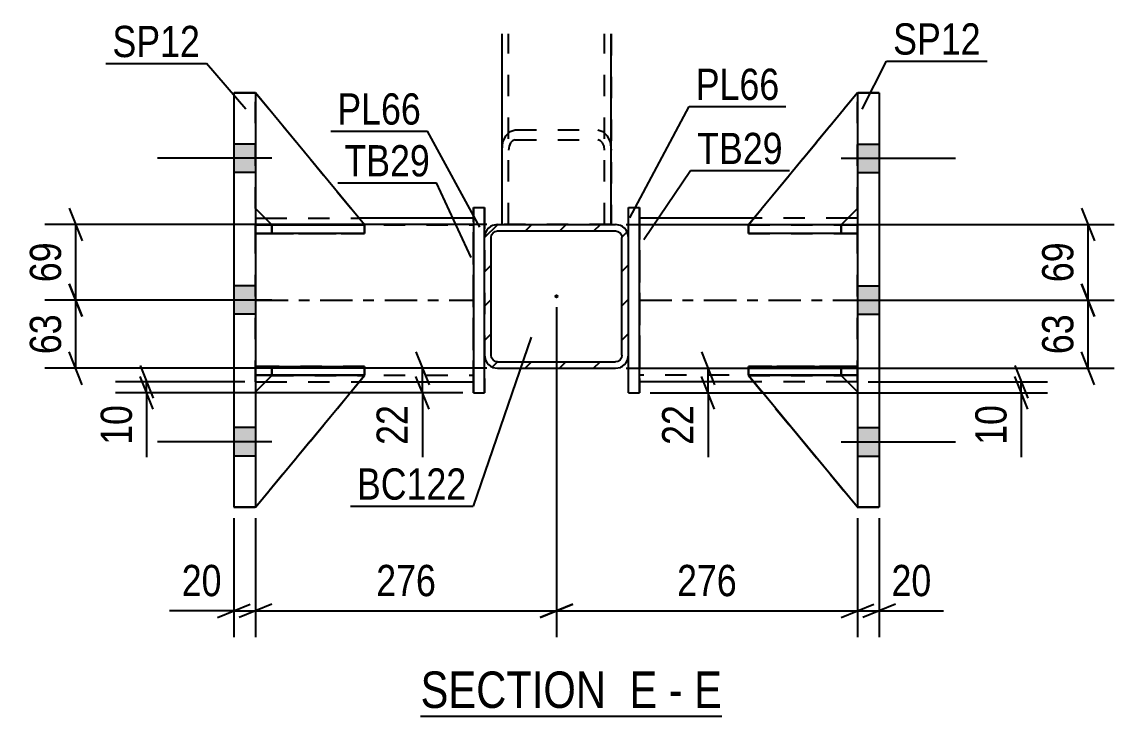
# Model space of a CAD drawing. Header units: millimetres. Extents: x 0 to 841, y 0 to 594.
# Drawn here: x 165.2 to 265.4, y 101.8 to 165.4 of the extents above; entities that cross this region are included whole.
import ezdxf

# ---------------------------------------------------------------- set-up
doc = ezdxf.new("R2010")
doc.units = ezdxf.units.MM
doc.linetypes.add('DXK_LINE_DOT2', pattern=[3.9198, 1.9599, -1.9599])
doc.linetypes.add('DXK_LINE_DOT3', pattern=[5.9187, 2.979, -0.9799, 0.9799, -0.9799])
doc.styles.add('Arial Narrow', font='ARIALN.TTF', dxfattribs={"height": 0.2})

# ---------------------------------------------------------------- blocks, each defined once
blk = doc.blocks.new('Unknown-272366397-15 - 1374')
at = {"color": 6, "linetype": 'Continuous'}
blk.add_line((201.76, 101.77), (229.41, 101.77), dxfattribs=at)
at = {"color": 0, "linetype": 'Continuous'}
for points in [[(219.87, 102.52), (219.87, 106.02), (201.76, 106.02), (201.76, 102.52)], [(223.48, 102.52), (223.48, 106.02), (220.92, 106.02), (220.92, 102.52)], [(225.8, 102.52), (225.8, 106.02), (224.53, 106.02), (224.53, 102.52)], [(229.41, 102.52), (229.41, 106.02), (226.85, 106.02), (226.85, 102.52)]]:
    blk.add_wipeout(points, dxfattribs=at)
at = {"color": 7, "linetype": 'Continuous', "style": 'Arial Narrow'}
for s, p in [('SECTION ', (201.76, 102.52)), ('E', (220.92, 102.52)), ('E', (226.85, 102.52)), ('-', (224.53, 102.52))]:
    blk.add_text(s, height=3.34, dxfattribs=at).set_placement(p)
blk = doc.blocks.new('Part-272366397-1581 - 1374')
at = {"color": 7, "linetype": 'DXK_LINE_DOT2'}
for p, q in [((231.83, 133.01), (240.33, 133.01)), ((241.83, 120.92), (231.83, 133.01)), ((231.83, 133.01), (231.83, 133.01)), ((240.33, 133.01), (231.83, 133.01)), ((231.83, 133.01), (241.83, 120.92)), ((240.33, 133.01), (241.83, 131.51)), ((240.33, 133.01), (240.33, 133.01)), ((241.83, 131.51), (240.33, 133.01)), ((241.83, 131.51), (241.83, 120.92))]:
    blk.add_line(p, q, dxfattribs=at)
blk = doc.blocks.new('Bolt-272366397-1600 - 1374')
at = {"linetype": 'Continuous'}
for points in [[(243.83, 151.62), (243.83, 154.22), (241.83, 154.22), (241.83, 151.62)], [(243.83, 151.62), (243.83, 154.22), (241.83, 154.22), (241.83, 151.62)], [(243.83, 151.62), (243.83, 154.22), (241.83, 154.22), (241.83, 151.62)], [(243.83, 138.62), (243.83, 141.22), (241.83, 141.22), (241.83, 138.62)], [(243.83, 138.62), (243.83, 141.22), (241.83, 141.22), (241.83, 138.62)], [(243.83, 125.62), (243.83, 128.22), (241.83, 128.22), (241.83, 125.62)], [(243.83, 125.62), (243.83, 128.22), (241.83, 128.22), (241.83, 125.62)], [(243.83, 125.62), (243.83, 128.22), (241.83, 128.22), (241.83, 125.62)]]:
    blk.add_hatch(color=1, dxfattribs=at).paths.add_polyline_path(points)
at = {"color": 1, "linetype": 'Continuous'}
for p, q in [((241.83, 154.22), (243.83, 154.22)), ((241.83, 154.22), (243.83, 154.22)), ((241.83, 154.22), (243.83, 154.22)), ((240.33, 152.92), (250.83, 152.92)), ((240.33, 152.92), (250.83, 152.92)), ((240.33, 152.92), (250.83, 152.92)), ((241.83, 151.62), (243.83, 151.62)), ((241.83, 151.62), (243.83, 151.62)), ((241.83, 151.62), (243.83, 151.62)), ((241.83, 141.22), (243.83, 141.22)), ((241.83, 141.22), (243.83, 141.22)), ((240.33, 139.92), (250.83, 139.92)), ((240.33, 139.92), (250.83, 139.92)), ((241.83, 138.62), (243.83, 138.62)), ((241.83, 138.62), (243.83, 138.62)), ((241.83, 128.22), (243.83, 128.22)), ((241.83, 128.22), (243.83, 128.22)), ((241.83, 128.22), (243.83, 128.22)), ((240.33, 126.92), (250.83, 126.92)), ((240.33, 126.92), (250.83, 126.92)), ((240.33, 126.92), (250.83, 126.92)), ((241.83, 125.62), (243.83, 125.62)), ((241.83, 125.62), (243.83, 125.62)), ((241.83, 125.62), (243.83, 125.62))]:
    blk.add_line(p, q, dxfattribs=at)
blk = doc.blocks.new('Part-272366397-1425 - 1374')
at = {"color": 2, "linetype": 'Continuous'}
for p, q in [((232.34, 147.42), (221.83, 147.42)), ((241.83, 147.42), (240.94, 147.42)), ((232.32, 132.42), (221.83, 132.42)), ((241.83, 132.42), (240.92, 132.42))]:
    blk.add_line(p, q, dxfattribs=at)
at = {"color": 7, "linetype": 'DXK_LINE_DOT2'}
for p, q in [((221.83, 147.42), (221.83, 147.42)), ((221.83, 147.42), (221.83, 132.42)), ((221.83, 132.42), (221.83, 147.42)), ((240.94, 147.42), (232.34, 147.42)), ((241.83, 147.42), (241.83, 147.42)), ((241.83, 147.42), (241.83, 147.42)), ((241.83, 147.42), (241.83, 132.42)), ((241.83, 132.42), (241.83, 147.42)), ((221.83, 146.82), (221.83, 146.82)), ((241.83, 146.82), (221.83, 146.82)), ((221.83, 133.02), (221.83, 133.02)), ((241.83, 133.02), (221.83, 133.02)), ((221.83, 132.42), (221.83, 132.42)), ((240.92, 132.42), (232.32, 132.42)), ((241.83, 132.42), (241.83, 132.42)), ((241.83, 132.42), (241.83, 132.42))]:
    blk.add_line(p, q, dxfattribs=at)
at = {"color": 7, "linetype": 'DXK_LINE_DOT3'}
blk.add_line((221.83, 139.92), (241.83, 139.92), dxfattribs=at)
blk = doc.blocks.new('Part-272366397-1440 - 1374')
at = {"color": 2, "linetype": 'Continuous'}
for p, q in [((220.83, 148.42), (220.83, 148.42)), ((220.83, 148.42), (221.83, 148.42)), ((220.83, 145.66), (220.83, 148.42)), ((221.83, 148.42), (221.83, 148.42)), ((221.83, 131.42), (221.83, 148.42)), ((220.83, 131.42), (220.83, 134.86)), ((220.83, 131.42), (221.83, 131.42)), ((221.83, 131.42), (221.83, 131.42))]:
    blk.add_line(p, q, dxfattribs=at)
at = {"color": 7, "linetype": 'DXK_LINE_DOT2'}
for p, q in [((220.83, 131.42), (220.83, 148.42)), ((221.83, 148.42), (221.83, 131.42)), ((220.83, 134.86), (220.83, 145.66)), ((221.83, 131.42), (221.83, 131.42))]:
    blk.add_line(p, q, dxfattribs=at)
blk = doc.blocks.new('Part-272366397-1445 - 1374')
at = {"color": 2, "linetype": 'Continuous'}
for p, q in [((206.63, 148.42), (206.63, 148.42)), ((206.63, 148.42), (206.63, 131.42)), ((206.63, 148.42), (207.63, 148.42)), ((207.63, 148.42), (207.63, 148.42)), ((207.63, 145.66), (207.63, 148.42)), ((207.63, 131.42), (207.63, 134.86)), ((206.63, 131.42), (206.63, 131.42)), ((206.63, 131.42), (207.63, 131.42)), ((207.63, 131.42), (207.63, 131.42))]:
    blk.add_line(p, q, dxfattribs=at)
at = {"color": 7, "linetype": 'DXK_LINE_DOT2'}
for p, q in [((206.63, 131.42), (206.63, 148.42)), ((207.63, 148.42), (207.63, 131.42)), ((207.63, 134.86), (207.63, 145.66)), ((206.63, 131.42), (206.63, 131.42))]:
    blk.add_line(p, q, dxfattribs=at)
blk = doc.blocks.new('Part-272366397-1583 - 1374')
at = {"color": 7, "linetype": 'DXK_LINE_DOT2'}
for p, q in [((241.83, 158.92), (231.83, 146.81)), ((231.83, 146.81), (241.83, 158.92)), ((241.83, 148.31), (241.83, 158.92)), ((240.33, 146.81), (241.83, 148.31)), ((240.33, 146.81), (241.83, 148.31)), ((231.83, 146.81), (240.33, 146.81)), ((231.83, 146.81), (231.83, 146.81)), ((240.33, 146.81), (231.83, 146.81)), ((240.33, 146.81), (240.33, 146.81))]:
    blk.add_line(p, q, dxfattribs=at)
blk = doc.blocks.new('Part-272366397-1450 - 1374')
at = {"color": 2, "linetype": 'Continuous'}
for p, q in [((186.63, 147.42), (187.52, 147.42)), ((206.63, 147.42), (196.13, 147.42)), ((186.63, 132.42), (187.54, 132.42)), ((196.14, 132.42), (206.63, 132.42))]:
    blk.add_line(p, q, dxfattribs=at)
at = {"color": 7, "linetype": 'DXK_LINE_DOT2'}
for p, q in [((186.63, 147.42), (186.63, 147.42)), ((186.63, 147.42), (186.63, 132.42)), ((186.63, 132.42), (186.63, 147.42)), ((186.63, 147.42), (186.63, 147.42)), ((187.52, 147.42), (196.13, 147.42)), ((206.63, 132.42), (206.63, 147.42)), ((206.63, 132.42), (206.63, 147.42)), ((206.63, 147.42), (206.63, 147.42)), ((186.63, 146.82), (186.63, 146.82)), ((186.63, 146.82), (206.63, 146.82)), ((186.63, 133.02), (186.63, 133.02)), ((186.63, 133.02), (206.63, 133.02)), ((186.63, 132.42), (186.63, 132.42)), ((186.63, 132.42), (186.63, 132.42)), ((187.54, 132.42), (196.14, 132.42)), ((206.63, 132.42), (206.63, 132.42)), ((206.63, 132.42), (206.63, 132.42))]:
    blk.add_line(p, q, dxfattribs=at)
at = {"color": 7, "linetype": 'DXK_LINE_DOT3'}
blk.add_line((186.63, 139.92), (206.63, 139.92), dxfattribs=at)
blk = doc.blocks.new('Part-272366397-1451 - 1374')
at = {"color": 2, "linetype": 'Continuous'}
for p, q in [((231.83, 133.01), (231.83, 133.01)), ((240.33, 133.01), (231.83, 133.01)), ((241.83, 120.92), (231.83, 133.01)), ((240.33, 133.01), (240.33, 133.01)), ((240.33, 133.01), (241.83, 131.51))]:
    blk.add_line(p, q, dxfattribs=at)
at = {"color": 7, "linetype": 'DXK_LINE_DOT2'}
for p, q in [((231.83, 133.01), (240.33, 133.01)), ((241.83, 120.92), (231.83, 133.01)), ((240.33, 133.01), (241.83, 131.51)), ((241.83, 131.51), (241.83, 120.92))]:
    blk.add_line(p, q, dxfattribs=at)
blk = doc.blocks.new('Part-272366397-1453 - 1374')
at = {"color": 2, "linetype": 'Continuous'}
for p, q in [((241.83, 158.92), (231.83, 146.81)), ((240.34, 146.82), (241.83, 148.31)), ((232.66, 146.81), (231.83, 146.81)), ((231.83, 146.81), (231.83, 146.81))]:
    blk.add_line(p, q, dxfattribs=at)
at = {"color": 7, "linetype": 'DXK_LINE_DOT2'}
for p, q in [((231.83, 146.81), (241.83, 158.92)), ((241.83, 148.31), (241.83, 158.92)), ((240.33, 146.81), (241.83, 148.31)), ((240.33, 146.81), (231.83, 146.81)), ((240.33, 146.81), (232.66, 146.81)), ((240.33, 146.81), (240.34, 146.82)), ((240.33, 146.81), (240.33, 146.81))]:
    blk.add_line(p, q, dxfattribs=at)
blk = doc.blocks.new('Part-272366397-1455 - 1374')
at = {"color": 7, "linetype": 'DXK_LINE_DOT2'}
for p, q in [((231.83, 133.02), (231.83, 133.82)), ((231.83, 133.82), (240.33, 133.82)), ((241.83, 133.82), (231.83, 133.82)), ((240.33, 133.02), (240.33, 133.82)), ((240.33, 133.82), (241.83, 133.82)), ((241.83, 133.02), (241.83, 133.82)), ((241.83, 133.02), (241.83, 133.82)), ((241.83, 133.82), (241.83, 133.82)), ((240.33, 133.02), (231.83, 133.02)), ((231.83, 133.02), (241.83, 133.02)), ((241.83, 133.02), (240.33, 133.02)), ((241.83, 133.02), (241.83, 133.02))]:
    blk.add_line(p, q, dxfattribs=at)
blk = doc.blocks.new('Part-272366397-1456 - 1374')
at = {"color": 7, "linetype": 'DXK_LINE_DOT2'}
for p, q in [((231.83, 146.02), (231.83, 146.82)), ((231.83, 146.82), (240.33, 146.82)), ((241.83, 146.82), (231.83, 146.82)), ((240.33, 146.02), (240.33, 146.82)), ((240.33, 146.82), (241.83, 146.82)), ((241.83, 146.02), (241.83, 146.82)), ((241.83, 146.02), (241.83, 146.82)), ((241.83, 146.82), (241.83, 146.82)), ((240.33, 146.02), (231.83, 146.02)), ((231.83, 146.02), (241.83, 146.02)), ((241.83, 146.02), (240.33, 146.02)), ((241.83, 146.02), (241.83, 146.02))]:
    blk.add_line(p, q, dxfattribs=at)
blk = doc.blocks.new('Part-272366397-1457 - 1374')
at = {"color": 2, "linetype": 'Continuous'}
for p, q in [((231.83, 133.82), (241.83, 133.82)), ((231.83, 133.82), (231.83, 133.02)), ((241.83, 133.82), (241.83, 133.82)), ((241.83, 133.82), (241.83, 133.02)), ((241.83, 133.02), (231.83, 133.02)), ((241.83, 133.02), (241.83, 133.02))]:
    blk.add_line(p, q, dxfattribs=at)
at = {"color": 7, "linetype": 'DXK_LINE_DOT2'}
for p, q in [((240.33, 133.82), (231.83, 133.82)), ((241.83, 133.82), (240.33, 133.82)), ((240.33, 133.82), (240.33, 133.02)), ((241.83, 133.82), (241.83, 133.02)), ((231.83, 133.02), (240.33, 133.02)), ((240.33, 133.02), (241.83, 133.02))]:
    blk.add_line(p, q, dxfattribs=at)
blk = doc.blocks.new('Part-272366397-1591 - 1374')
at = {"color": 7, "linetype": 'DXK_LINE_DOT2'}
for p, q in [((188.13, 133.01), (186.63, 131.51)), ((186.63, 120.92), (196.63, 133.01)), ((186.63, 131.51), (188.13, 133.01)), ((196.63, 133.01), (186.63, 120.92)), ((196.63, 133.01), (188.13, 133.01)), ((188.13, 133.01), (188.13, 133.01)), ((188.13, 133.01), (196.63, 133.01)), ((196.63, 133.01), (196.63, 133.01)), ((186.63, 131.51), (186.63, 120.92))]:
    blk.add_line(p, q, dxfattribs=at)
blk = doc.blocks.new('Part-272366397-1458 - 1374')
at = {"color": 2, "linetype": 'Continuous'}
for p, q in [((231.84, 146.82), (231.83, 146.82)), ((231.83, 146.82), (231.83, 146.02)), ((241.83, 146.82), (232.66, 146.82)), ((241.83, 146.82), (241.83, 146.82)), ((241.83, 146.82), (241.83, 146.02)), ((241.83, 146.02), (231.83, 146.02)), ((241.83, 146.02), (241.83, 146.02))]:
    blk.add_line(p, q, dxfattribs=at)
at = {"color": 7, "linetype": 'DXK_LINE_DOT2'}
for p, q in [((232.66, 146.82), (231.84, 146.82)), ((240.33, 146.82), (231.84, 146.82)), ((241.83, 146.82), (240.33, 146.82)), ((240.33, 146.82), (240.33, 146.02)), ((241.83, 146.82), (241.83, 146.02)), ((231.83, 146.02), (240.33, 146.02)), ((240.33, 146.02), (241.83, 146.02))]:
    blk.add_line(p, q, dxfattribs=at)
blk = doc.blocks.new('Part-272366397-1459 - 1374')
at = {"color": 2, "linetype": 'Continuous'}
for p, q in [((188.13, 133.01), (186.63, 131.51)), ((186.63, 120.92), (196.63, 133.01)), ((196.63, 133.01), (188.13, 133.01)), ((188.13, 133.01), (188.13, 133.01)), ((196.63, 133.01), (196.63, 133.01))]:
    blk.add_line(p, q, dxfattribs=at)
at = {"color": 7, "linetype": 'DXK_LINE_DOT2'}
for p, q in [((186.63, 131.51), (188.13, 133.01)), ((186.63, 120.92), (196.63, 133.01)), ((188.13, 133.01), (196.63, 133.01)), ((186.63, 131.51), (186.63, 120.92))]:
    blk.add_line(p, q, dxfattribs=at)
blk = doc.blocks.new('Part-272366397-1461 - 1374')
at = {"color": 2, "linetype": 'Continuous'}
for p, q in [((196.63, 146.81), (186.63, 158.92)), ((188.12, 146.82), (186.63, 148.31)), ((195.81, 146.81), (196.63, 146.81)), ((196.63, 146.81), (196.63, 146.81))]:
    blk.add_line(p, q, dxfattribs=at)
at = {"color": 7, "linetype": 'DXK_LINE_DOT2'}
for p, q in [((186.63, 148.31), (186.63, 158.92)), ((186.63, 158.92), (196.63, 146.81)), ((188.13, 146.81), (186.63, 148.31)), ((188.13, 146.81), (188.12, 146.82)), ((196.63, 146.81), (188.13, 146.81)), ((188.13, 146.81), (188.13, 146.81)), ((188.13, 146.81), (195.81, 146.81))]:
    blk.add_line(p, q, dxfattribs=at)
blk = doc.blocks.new('Part-272366397-1463 - 1374')
at = {"color": 7, "linetype": 'DXK_LINE_DOT2'}
for p, q in [((186.63, 133.82), (188.13, 133.82)), ((196.63, 133.82), (186.63, 133.82)), ((186.63, 133.82), (186.63, 133.82)), ((186.63, 133.82), (186.63, 133.02)), ((186.63, 133.82), (186.63, 133.02)), ((188.13, 133.82), (196.63, 133.82)), ((188.13, 133.82), (188.13, 133.02)), ((196.63, 133.82), (196.63, 133.02)), ((188.13, 133.02), (186.63, 133.02)), ((186.63, 133.02), (196.63, 133.02)), ((186.63, 133.02), (186.63, 133.02)), ((196.63, 133.02), (188.13, 133.02))]:
    blk.add_line(p, q, dxfattribs=at)
blk = doc.blocks.new('Part-272366397-1545 - 1374')
at = {"color": 2, "linetype": 'Continuous'}
for p, q in [((209.23, 146.86), (209.23, 164.32)), ((219.23, 146.86), (219.23, 164.32))]:
    blk.add_line(p, q, dxfattribs=at)
at = {"color": 7, "linetype": 'DXK_LINE_DOT2'}
for p, q in [((209.83, 146.86), (209.83, 164.32)), ((218.63, 146.86), (218.63, 164.32)), ((209.59, 154.99), (209.97, 155.39)), ((209.97, 155.39), (210.43, 155.53)), ((210.43, 155.53), (218.03, 155.53)), ((218.03, 155.53), (218.49, 155.39)), ((218.49, 155.39), (218.88, 154.99)), ((209.23, 153.67), (209.32, 154.39)), ((209.32, 154.39), (209.59, 154.99)), ((210.01, 154.33), (209.88, 154.03)), ((210.2, 154.53), (210.01, 154.33)), ((210.43, 154.6), (210.2, 154.53)), ((210.43, 154.6), (218.03, 154.6)), ((218.26, 154.53), (218.03, 154.6)), ((218.46, 154.33), (218.26, 154.53)), ((218.59, 154.03), (218.46, 154.33)), ((218.88, 154.99), (219.14, 154.39)), ((219.14, 154.39), (219.23, 153.67)), ((209.88, 154.03), (209.83, 153.67)), ((218.63, 153.67), (218.59, 154.03)), ((219.23, 146.86), (209.23, 146.86))]:
    blk.add_line(p, q, dxfattribs=at)
blk = doc.blocks.new('Part-272366397-1464 - 1374')
at = {"color": 7, "linetype": 'DXK_LINE_DOT2'}
for p, q in [((186.63, 146.82), (188.13, 146.82)), ((196.63, 146.82), (186.63, 146.82)), ((186.63, 146.82), (186.63, 146.82)), ((186.63, 146.82), (186.63, 146.02)), ((186.63, 146.82), (186.63, 146.02)), ((188.13, 146.82), (196.63, 146.82)), ((188.13, 146.82), (188.13, 146.02)), ((196.63, 146.82), (196.63, 146.02)), ((188.13, 146.02), (186.63, 146.02)), ((186.63, 146.02), (196.63, 146.02)), ((186.63, 146.02), (186.63, 146.02)), ((196.63, 146.02), (188.13, 146.02))]:
    blk.add_line(p, q, dxfattribs=at)
blk = doc.blocks.new('Part-272366397-1465 - 1374')
at = {"color": 2, "linetype": 'Continuous'}
for p, q in [((186.63, 133.02), (186.63, 133.82)), ((186.63, 133.82), (196.63, 133.82)), ((186.63, 133.82), (186.63, 133.82)), ((196.63, 133.02), (196.63, 133.82)), ((196.63, 133.02), (186.63, 133.02)), ((186.63, 133.02), (186.63, 133.02))]:
    blk.add_line(p, q, dxfattribs=at)
at = {"color": 7, "linetype": 'DXK_LINE_DOT2'}
for p, q in [((186.63, 133.02), (186.63, 133.82)), ((188.13, 133.82), (186.63, 133.82)), ((188.13, 133.02), (188.13, 133.82)), ((196.63, 133.82), (188.13, 133.82)), ((186.63, 133.02), (188.13, 133.02)), ((188.13, 133.02), (196.63, 133.02))]:
    blk.add_line(p, q, dxfattribs=at)
blk = doc.blocks.new('Bolt-272366397-1599 - 1374')
at = {"linetype": 'Continuous'}
for points in [[(186.63, 151.62), (186.63, 154.22), (184.63, 154.22), (184.63, 151.62)], [(186.63, 151.62), (186.63, 154.22), (184.63, 154.22), (184.63, 151.62)], [(186.63, 151.62), (186.63, 154.22), (184.63, 154.22), (184.63, 151.62)], [(186.63, 138.62), (186.63, 141.22), (184.63, 141.22), (184.63, 138.62)], [(186.63, 138.62), (186.63, 141.22), (184.63, 141.22), (184.63, 138.62)], [(186.63, 125.62), (186.63, 128.22), (184.63, 128.22), (184.63, 125.62)], [(186.63, 125.62), (186.63, 128.22), (184.63, 128.22), (184.63, 125.62)], [(186.63, 125.62), (186.63, 128.22), (184.63, 128.22), (184.63, 125.62)]]:
    blk.add_hatch(color=1, dxfattribs=at).paths.add_polyline_path(points)
at = {"color": 1, "linetype": 'Continuous'}
for p, q in [((186.63, 154.22), (184.63, 154.22)), ((186.63, 154.22), (184.63, 154.22)), ((186.63, 154.22), (184.63, 154.22)), ((188.13, 152.92), (177.63, 152.92)), ((188.13, 152.92), (177.63, 152.92)), ((188.13, 152.92), (177.63, 152.92)), ((186.63, 151.62), (184.63, 151.62)), ((186.63, 151.62), (184.63, 151.62)), ((186.63, 151.62), (184.63, 151.62)), ((186.63, 141.22), (184.63, 141.22)), ((186.63, 141.22), (184.63, 141.22)), ((188.13, 139.92), (177.63, 139.92)), ((188.13, 139.92), (177.63, 139.92)), ((186.63, 138.62), (184.63, 138.62)), ((186.63, 138.62), (184.63, 138.62)), ((186.63, 128.22), (184.63, 128.22)), ((186.63, 128.22), (184.63, 128.22)), ((186.63, 128.22), (184.63, 128.22)), ((188.13, 126.92), (177.63, 126.92)), ((188.13, 126.92), (177.63, 126.92)), ((188.13, 126.92), (177.63, 126.92)), ((186.63, 125.62), (184.63, 125.62)), ((186.63, 125.62), (184.63, 125.62)), ((186.63, 125.62), (184.63, 125.62))]:
    blk.add_line(p, q, dxfattribs=at)
blk = doc.blocks.new('Part-272366397-1466 - 1374')
at = {"color": 2, "linetype": 'Continuous'}
for p, q in [((186.63, 146.02), (186.63, 146.82)), ((186.63, 146.82), (195.81, 146.82)), ((186.63, 146.82), (186.63, 146.82)), ((196.63, 146.82), (196.62, 146.82)), ((196.63, 146.02), (196.63, 146.82)), ((196.63, 146.02), (186.63, 146.02)), ((186.63, 146.02), (186.63, 146.02))]:
    blk.add_line(p, q, dxfattribs=at)
at = {"color": 7, "linetype": 'DXK_LINE_DOT2'}
for p, q in [((186.63, 146.02), (186.63, 146.82)), ((188.13, 146.82), (186.63, 146.82)), ((188.13, 146.02), (188.13, 146.82)), ((188.13, 146.82), (196.62, 146.82)), ((195.81, 146.82), (196.62, 146.82)), ((186.63, 146.02), (188.13, 146.02)), ((188.13, 146.02), (196.63, 146.02))]:
    blk.add_line(p, q, dxfattribs=at)
blk = doc.blocks.new('Part-272366397-1471 - 1374')
at = {"color": 2, "linetype": 'Continuous'}
for p, q in [((241.83, 158.92), (243.83, 158.92)), ((241.83, 158.92), (241.83, 158.92)), ((241.83, 158.92), (241.83, 120.92)), ((243.83, 158.92), (243.83, 158.92)), ((243.83, 158.92), (243.83, 120.92)), ((243.83, 120.92), (241.83, 120.92)), ((241.83, 120.92), (241.83, 120.92)), ((243.83, 120.92), (243.83, 120.92))]:
    blk.add_line(p, q, dxfattribs=at)
at = {"color": 7, "linetype": 'DXK_LINE_DOT2'}
for p, q in [((243.83, 158.92), (241.83, 158.92)), ((241.83, 158.92), (241.83, 120.92)), ((243.83, 158.92), (243.83, 120.92)), ((241.83, 120.92), (243.83, 120.92))]:
    blk.add_line(p, q, dxfattribs=at)
blk = doc.blocks.new('Part-272366397-1476 - 1374')
at = {"color": 2, "linetype": 'Continuous'}
for p, q in [((184.63, 158.92), (184.63, 158.92)), ((184.63, 158.92), (186.63, 158.92)), ((184.63, 158.92), (184.63, 120.92)), ((186.63, 158.92), (186.63, 158.92)), ((186.63, 158.92), (186.63, 120.92)), ((184.63, 120.92), (184.63, 120.92)), ((186.63, 120.92), (184.63, 120.92)), ((186.63, 120.92), (186.63, 120.92))]:
    blk.add_line(p, q, dxfattribs=at)
at = {"color": 7, "linetype": 'DXK_LINE_DOT2'}
for p, q in [((186.63, 158.92), (184.63, 158.92)), ((184.63, 158.92), (184.63, 120.92)), ((186.63, 158.92), (186.63, 120.92)), ((184.63, 120.92), (186.63, 120.92))]:
    blk.add_line(p, q, dxfattribs=at)
blk = doc.blocks.new('Part-272366397-1513 - 1374')
at = {"linetype": 'Continuous'}
h = blk.add_hatch(dxfattribs=at)
h.set_pattern_fill('', scale=0.7, style=0, pattern_type=0)
h.set_pattern_definition([(45, (208.8335, 146.8591), (-1.57154, 1.57154), [])])
h.paths.add_polyline_path([(219.63, 146.86), (208.83, 146.86), (208.37, 146.77), (207.99, 146.51), (207.72, 146.12), (207.63, 145.66), (207.63, 134.86), (207.72, 134.4), (207.99, 134.01), (208.37, 133.75), (208.83, 133.66), (219.63, 133.66), (220.09, 133.75), (220.48, 134.01), (220.74, 134.4), (220.83, 134.86), (220.83, 145.66), (220.74, 146.12), (220.48, 146.51), (220.09, 146.77)])
h.paths.add_polyline_path([(220.19, 145.89), (220.23, 145.66), (220.23, 134.86), (220.19, 134.63), (220.06, 134.43), (219.86, 134.3), (219.63, 134.26), (208.83, 134.26), (208.6, 134.3), (208.41, 134.43), (208.28, 134.63), (208.23, 134.86), (208.23, 145.66), (208.28, 145.89), (208.41, 146.08), (208.6, 146.21), (208.83, 146.26), (219.63, 146.26), (219.86, 146.21), (220.06, 146.08)])
blk.add_hatch(color=30, dxfattribs=at).paths.add_polyline_path([(214.23, 140.16, -1), (214.23, 140.36, -1)])
at = {"color": 2, "linetype": 'Continuous'}
for p, q in [((208.83, 146.86), (208.37, 146.77)), ((208.83, 146.86), (208.83, 146.86)), ((208.83, 146.86), (219.63, 146.86)), ((219.63, 146.86), (219.63, 146.86)), ((220.09, 146.77), (219.63, 146.86)), ((207.72, 146.12), (207.63, 145.66)), ((207.63, 145.66), (207.63, 145.66)), ((207.63, 134.86), (207.63, 145.66)), ((208.23, 145.66), (208.28, 145.89)), ((208.23, 145.66), (208.23, 145.66)), ((208.23, 134.86), (208.23, 145.66)), ((208.28, 145.89), (208.41, 146.08)), ((208.41, 146.08), (208.6, 146.21)), ((208.6, 146.21), (208.83, 146.26)), ((208.83, 146.26), (208.83, 146.26)), ((208.83, 146.26), (219.63, 146.26)), ((219.63, 146.26), (219.63, 146.26)), ((219.63, 146.26), (219.86, 146.21)), ((219.86, 146.21), (220.06, 146.08)), ((220.06, 146.08), (220.19, 145.89)), ((220.19, 145.89), (220.23, 145.66)), ((220.23, 145.66), (220.23, 145.66)), ((220.23, 134.86), (220.23, 145.66)), ((220.83, 145.66), (220.74, 146.12)), ((220.83, 145.66), (220.83, 145.66)), ((220.83, 134.86), (220.83, 145.66)), ((207.63, 134.86), (207.63, 134.86)), ((207.63, 134.86), (207.72, 134.4)), ((208.23, 134.86), (208.23, 134.86)), ((208.28, 134.63), (208.23, 134.86)), ((208.41, 134.43), (208.28, 134.63)), ((208.6, 134.3), (208.41, 134.43)), ((208.83, 134.26), (208.6, 134.3)), ((219.86, 134.3), (219.63, 134.26)), ((220.06, 134.43), (219.86, 134.3)), ((220.19, 134.63), (220.06, 134.43)), ((220.23, 134.86), (220.19, 134.63)), ((220.23, 134.86), (220.23, 134.86)), ((220.74, 134.4), (220.83, 134.86)), ((220.83, 134.86), (220.83, 134.86)), ((208.37, 133.75), (208.83, 133.66)), ((208.83, 134.26), (208.83, 134.26)), ((208.83, 134.26), (219.63, 134.26)), ((208.83, 133.66), (208.83, 133.66)), ((208.83, 133.66), (219.63, 133.66)), ((219.63, 134.26), (219.63, 134.26)), ((219.63, 133.66), (220.09, 133.75)), ((219.63, 133.66), (219.63, 133.66))]:
    blk.add_line(p, q, dxfattribs=at)
at = {"color": 7, "linetype": 'DXK_LINE_DOT3'}
blk.add_line((214.23, 140.26), (214.23, 140.26), dxfattribs=at)
at = {"color": 30, "linetype": 'DXK_LINE_DOT3'}
blk.add_line((214.23, 140.26), (214.23, 140.26), dxfattribs=at)
at = {"color": 30, "linetype": 'Continuous'}
blk.add_circle((214.23, 140.26), 0.1, dxfattribs=at)
at = {"color": 2, "linetype": 'Continuous'}
for centre, start, end in [((208.83, 145.66), 112.5, 157.5), ((219.63, 145.66), 22.5, 67.5), ((208.83, 134.86), 202.5, 247.5), ((219.63, 134.86), 292.5, 337.5)]:
    blk.add_arc(centre, 1.2, start, end, dxfattribs=at)
blk = doc.blocks.new('Part-272366397-1540 - 1374')
at = {"color": 7, "linetype": 'DXK_LINE_DOT2'}
for p, q in [((209.23, 146.86), (209.23, 164.32)), ((209.83, 146.86), (209.83, 164.32)), ((218.63, 146.86), (218.63, 164.32)), ((219.23, 164.32), (219.23, 146.86)), ((219.23, 146.86), (209.23, 146.86))]:
    blk.add_line(p, q, dxfattribs=at)
blk = doc.blocks.new('Part-272366397-1595 - 1374')
at = {"color": 7, "linetype": 'DXK_LINE_DOT2'}
for p, q in [((186.63, 148.31), (186.63, 158.92)), ((186.63, 158.92), (196.63, 146.81)), ((186.63, 158.92), (196.63, 146.81)), ((188.13, 146.81), (186.63, 148.31)), ((188.13, 146.81), (186.63, 148.31)), ((196.63, 146.81), (188.13, 146.81)), ((188.13, 146.81), (188.13, 146.81)), ((188.13, 146.81), (196.63, 146.81)), ((196.63, 146.81), (196.63, 146.81))]:
    blk.add_line(p, q, dxfattribs=at)
blk = doc.blocks.new('StraightDimension-272366397-17940 - 1374')
at = {"color": 7, "linetype": 'Continuous'}
for p, q in [((169.53, 148.36), (170.73, 145.36)), ((207.83, 146.86), (167.28, 146.86)), ((170.13, 139.92), (170.13, 146.86)), ((170.73, 138.42), (169.53, 141.42)), ((179.13, 139.92), (167.28, 139.92))]:
    blk.add_line(p, q, dxfattribs=at)
at = {"color": 0}
blk.add_wipeout([(169.38, 145.82), (165.18, 145.82), (165.18, 140.96), (169.38, 140.96)], dxfattribs=at)
at = {"color": 3, "style": 'Arial Narrow'}
blk.add_text('69', height=2.863, rotation=90.0002, dxfattribs=at).set_placement((168.78, 141.56))
blk = doc.blocks.new('StraightDimension-272366397-18012 - 1374')
at = {"color": 7, "linetype": 'Continuous'}
for p, q in [((256.26, 133.92), (257.46, 130.92)), ((242.83, 132.42), (259.26, 132.42)), ((257.46, 129.92), (256.26, 132.92)), ((256.86, 131.42), (256.86, 132.42)), ((222.83, 131.42), (259.26, 131.42)), ((256.86, 131.42), (256.86, 125.51)), ((256.86, 131.42), (256.86, 125.51))]:
    blk.add_line(p, q, dxfattribs=at)
at = {"color": 0}
blk.add_wipeout([(256.11, 130.89), (251.91, 130.89), (251.91, 126.04), (256.11, 126.04)], dxfattribs=at)
at = {"color": 3, "style": 'Arial Narrow'}
blk.add_text('10', height=2.863, rotation=90.0002, dxfattribs=at).set_placement((255.51, 126.64))
blk = doc.blocks.new('StraightDimension-272366397-17960 - 1374')
at = {"color": 7, "linetype": 'Continuous'}
for p, q in [((262.39, 148.36), (263.59, 145.36)), ((220.63, 146.86), (265.39, 146.86)), ((262.99, 139.92), (262.99, 146.86)), ((263.59, 138.42), (262.39, 141.42)), ((248.87, 139.92), (265.39, 139.92))]:
    blk.add_line(p, q, dxfattribs=at)
at = {"color": 0}
blk.add_wipeout([(262.24, 145.82), (258.04, 145.82), (258.04, 140.96), (262.24, 140.96)], dxfattribs=at)
at = {"color": 3, "style": 'Arial Narrow'}
blk.add_text('69', height=2.863, rotation=90.0002, dxfattribs=at).set_placement((261.64, 141.56))
blk = doc.blocks.new('StraightDimension-272366397-17983 - 1374')
at = {"color": 7, "linetype": 'Continuous'}
for p, q in [((201.34, 135.16), (202.54, 132.16)), ((207.83, 133.66), (199.09, 133.66)), ((201.94, 131.42), (201.94, 133.66)), ((202.54, 129.92), (201.34, 132.92)), ((205.63, 131.42), (199.09, 131.42)), ((201.94, 131.42), (201.94, 125.51)), ((201.94, 131.42), (201.94, 125.51))]:
    blk.add_line(p, q, dxfattribs=at)
at = {"color": 0}
blk.add_wipeout([(201.19, 130.89), (196.99, 130.89), (196.99, 126.04), (201.19, 126.04)], dxfattribs=at)
at = {"color": 3, "style": 'Arial Narrow'}
blk.add_text('22', height=2.863, rotation=90.0002, dxfattribs=at).set_placement((200.59, 126.64))
blk = doc.blocks.new('StraightDimension-272366397-18005 - 1374')
at = {"color": 7, "linetype": 'Continuous'}
for p, q in [((176.03, 133.92), (177.23, 130.92)), ((185.63, 132.42), (173.78, 132.42)), ((177.23, 129.92), (176.03, 132.92)), ((176.63, 131.42), (176.63, 132.42)), ((205.63, 131.42), (173.78, 131.42)), ((176.63, 131.42), (176.63, 125.51)), ((176.63, 131.42), (176.63, 125.51))]:
    blk.add_line(p, q, dxfattribs=at)
at = {"color": 0}
blk.add_wipeout([(175.88, 130.89), (171.68, 130.89), (171.68, 126.04), (175.88, 126.04)], dxfattribs=at)
at = {"color": 3, "style": 'Arial Narrow'}
blk.add_text('10', height=2.863, rotation=90.0002, dxfattribs=at).set_placement((175.28, 126.64))
blk = doc.blocks.new('StraightDimension-272366397-17941 - 1374')
at = {"color": 7, "linetype": 'Continuous'}
for p, q in [((169.53, 141.42), (170.73, 138.42)), ((179.13, 139.92), (167.28, 139.92)), ((170.13, 133.66), (170.13, 139.92)), ((170.73, 132.16), (169.53, 135.16)), ((207.83, 133.66), (167.28, 133.66))]:
    blk.add_line(p, q, dxfattribs=at)
at = {"color": 0}
blk.add_wipeout([(169.38, 139.22), (165.18, 139.22), (165.18, 134.36), (169.38, 134.36)], dxfattribs=at)
at = {"color": 3, "style": 'Arial Narrow'}
blk.add_text('63', height=2.863, rotation=90.0002, dxfattribs=at).set_placement((168.78, 134.96))
blk = doc.blocks.new('StraightDimension-272366397-17877 - 1374')
at = {"color": 7, "linetype": 'Continuous'}
for p, q in [((241.83, 119.92), (241.83, 109.02)), ((243.83, 119.92), (243.83, 109.02)), ((240.33, 110.82), (243.33, 112.02)), ((241.83, 111.42), (243.83, 111.42)), ((245.33, 112.02), (242.33, 110.82)), ((243.83, 111.42), (249.74, 111.42)), ((243.83, 111.42), (249.74, 111.42))]:
    blk.add_line(p, q, dxfattribs=at)
at = {"color": 0}
blk.add_wipeout([(249.21, 112.17), (249.21, 116.37), (244.36, 116.37), (244.36, 112.17)], dxfattribs=at)
at = {"color": 3, "style": 'Arial Narrow'}
blk.add_text('20', height=2.863, dxfattribs=at).set_placement((244.96, 112.77))
blk = doc.blocks.new('StraightDimension-272366397-17994 - 1374')
at = {"color": 7, "linetype": 'Continuous'}
for p, q in [((227.53, 135.16), (228.73, 132.16)), ((220.63, 133.66), (230.53, 133.66)), ((228.13, 131.42), (228.13, 133.66)), ((228.73, 129.92), (227.53, 132.92)), ((222.83, 131.42), (230.53, 131.42)), ((228.13, 131.42), (228.13, 125.51)), ((228.13, 131.42), (228.13, 125.51))]:
    blk.add_line(p, q, dxfattribs=at)
at = {"color": 0}
blk.add_wipeout([(227.38, 130.89), (223.18, 130.89), (223.18, 126.04), (227.38, 126.04)], dxfattribs=at)
at = {"color": 3, "style": 'Arial Narrow'}
blk.add_text('22', height=2.863, rotation=90.0002, dxfattribs=at).set_placement((226.78, 126.64))
blk = doc.blocks.new('StraightDimension-272366397-17878 - 1374')
at = {"color": 7, "linetype": 'Continuous'}
for p, q in [((214.23, 139.26), (214.23, 109.02)), ((241.83, 119.92), (241.83, 109.02)), ((215.73, 112.02), (212.73, 110.82)), ((214.23, 111.42), (241.83, 111.42)), ((240.33, 110.82), (243.33, 112.02))]:
    blk.add_line(p, q, dxfattribs=at)
at = {"color": 0}
blk.add_wipeout([(231.38, 112.17), (231.38, 116.37), (224.69, 116.37), (224.69, 112.17)], dxfattribs=at)
at = {"color": 3, "style": 'Arial Narrow'}
blk.add_text('276', height=2.863, dxfattribs=at).set_placement((225.29, 112.77))
blk = doc.blocks.new('StraightDimension-272366397-17879 - 1374')
at = {"color": 7, "linetype": 'Continuous'}
for p, q in [((214.23, 139.26), (214.23, 109.02)), ((186.63, 119.92), (186.63, 109.02)), ((188.13, 112.02), (185.13, 110.82)), ((186.63, 111.42), (214.23, 111.42)), ((212.73, 110.82), (215.73, 112.02))]:
    blk.add_line(p, q, dxfattribs=at)
at = {"color": 0}
blk.add_wipeout([(203.78, 112.17), (203.78, 116.37), (197.09, 116.37), (197.09, 112.17)], dxfattribs=at)
at = {"color": 3, "style": 'Arial Narrow'}
blk.add_text('276', height=2.863, dxfattribs=at).set_placement((197.69, 112.77))
blk = doc.blocks.new('StraightDimension-272366397-17961 - 1374')
at = {"color": 7, "linetype": 'Continuous'}
for p, q in [((262.39, 141.42), (263.59, 138.42)), ((248.87, 139.92), (265.39, 139.92)), ((262.99, 133.66), (262.99, 139.92)), ((263.59, 132.16), (262.39, 135.16)), ((220.63, 133.66), (265.39, 133.66))]:
    blk.add_line(p, q, dxfattribs=at)
at = {"color": 0}
blk.add_wipeout([(262.24, 139.22), (258.04, 139.22), (258.04, 134.36), (262.24, 134.36)], dxfattribs=at)
at = {"color": 3, "style": 'Arial Narrow'}
blk.add_text('63', height=2.863, rotation=90.0002, dxfattribs=at).set_placement((261.64, 134.96))
blk = doc.blocks.new('StraightDimension-272366397-17880 - 1374')
at = {"color": 7, "linetype": 'Continuous'}
for p, q in [((184.63, 119.92), (184.63, 109.02)), ((186.63, 119.92), (186.63, 109.02)), ((184.63, 111.42), (178.73, 111.42)), ((184.63, 111.42), (178.73, 111.42)), ((183.13, 110.82), (186.13, 112.02)), ((184.63, 111.42), (186.63, 111.42)), ((188.13, 112.02), (185.13, 110.82))]:
    blk.add_line(p, q, dxfattribs=at)
at = {"color": 0}
blk.add_wipeout([(184.11, 112.17), (184.11, 116.37), (179.25, 116.37), (179.25, 112.17)], dxfattribs=at)
at = {"color": 3, "style": 'Arial Narrow'}
blk.add_text('20', height=2.863, dxfattribs=at).set_placement((179.85, 112.77))
blk = doc.blocks.new('Mark-272366397-1436 - 1374')
at = {"color": 30, "linetype": 'Continuous'}
for p, q in [((220.95, 147.45), (226.4, 157.67)), ((226.4, 157.67), (235.28, 157.67))]:
    blk.add_line(p, q, dxfattribs=at)
at = {"color": 0}
blk.add_wipeout([(234.68, 158.27), (234.68, 161.27), (227, 161.27), (227, 158.27)], dxfattribs=at)
blk.add_wipeout([(234.68, 158.27), (234.68, 161.27), (227, 161.27), (227, 158.27)], dxfattribs=at)
at = {"color": 3, "style": 'Arial Narrow'}
blk.add_text('PL66', height=2.863, dxfattribs=at).set_placement((227, 158.27))
blk = doc.blocks.new('Mark-272366397-1420 - 1374')
at = {"color": 30, "linetype": 'Continuous'}
for p, q in [((222.25, 145.48), (226.53, 151.79)), ((226.53, 151.79), (235.59, 151.79))]:
    blk.add_line(p, q, dxfattribs=at)
at = {"color": 0}
blk.add_wipeout([(234.99, 152.39), (234.99, 155.39), (227.13, 155.39), (227.13, 152.39)], dxfattribs=at)
blk.add_wipeout([(234.99, 152.39), (234.99, 155.39), (227.13, 155.39), (227.13, 152.39)], dxfattribs=at)
at = {"color": 3, "style": 'Arial Narrow'}
blk.add_text('TB29', height=2.863, dxfattribs=at).set_placement((227.13, 152.39))
blk = doc.blocks.new('Mark-272366397-1441 - 1374')
at = {"color": 30, "linetype": 'Continuous'}
for p in [(193.52, 155.41), (207.21, 146.61)]:
    blk.add_line(p, (202.4, 155.41), dxfattribs=at)
at = {"color": 0}
blk.add_wipeout([(201.8, 156.01), (201.8, 159.01), (194.12, 159.01), (194.12, 156.01)], dxfattribs=at)
blk.add_wipeout([(201.8, 156.01), (201.8, 159.01), (194.12, 159.01), (194.12, 156.01)], dxfattribs=at)
at = {"color": 3, "style": 'Arial Narrow'}
blk.add_text('PL66', height=2.863, dxfattribs=at).set_placement((194.12, 156.01))
blk = doc.blocks.new('Mark-272366397-1509 - 1374')
at = {"color": 30, "linetype": 'Continuous'}
for p in [(211.9, 136.53), (195.32, 121.02)]:
    blk.add_line(p, (206.57, 121.02), dxfattribs=at)
at = {"color": 0}
blk.add_wipeout([(205.97, 121.62), (205.97, 124.62), (195.92, 124.62), (195.92, 121.62)], dxfattribs=at)
blk.add_wipeout([(205.97, 121.62), (205.97, 124.62), (195.92, 124.62), (195.92, 121.62)], dxfattribs=at)
at = {"color": 3, "style": 'Arial Narrow'}
blk.add_text('BC122', height=2.863, dxfattribs=at).set_placement((195.92, 121.62))
blk = doc.blocks.new('Mark-272366397-1446 - 1374')
at = {"color": 30, "linetype": 'Continuous'}
for p in [(194.17, 150.66), (206.39, 143.82)]:
    blk.add_line(p, (203.22, 150.66), dxfattribs=at)
at = {"color": 0}
blk.add_wipeout([(202.62, 151.26), (202.62, 154.26), (194.77, 154.26), (194.77, 151.26)], dxfattribs=at)
blk.add_wipeout([(202.62, 151.26), (202.62, 154.26), (194.77, 154.26), (194.77, 151.26)], dxfattribs=at)
at = {"color": 3, "style": 'Arial Narrow'}
blk.add_text('TB29', height=2.863, dxfattribs=at).set_placement((194.77, 151.26))
blk = doc.blocks.new('Mark-272366397-1467 - 1374')
at = {"color": 30, "linetype": 'Continuous'}
for p, q in [((242.28, 157.42), (244.51, 161.83)), ((244.51, 161.83), (253.75, 161.83))]:
    blk.add_line(p, q, dxfattribs=at)
at = {"color": 0}
blk.add_wipeout([(253.15, 162.43), (253.15, 165.43), (245.11, 165.43), (245.11, 162.43)], dxfattribs=at)
blk.add_wipeout([(253.15, 162.43), (253.15, 165.43), (245.11, 165.43), (245.11, 162.43)], dxfattribs=at)
at = {"color": 3, "style": 'Arial Narrow'}
blk.add_text('SP12', height=2.863, dxfattribs=at).set_placement((245.11, 162.43))
blk = doc.blocks.new('Mark-272366397-1472 - 1374')
at = {"color": 30, "linetype": 'Continuous'}
for p in [(172.89, 161.6), (185.74, 157.41)]:
    blk.add_line(p, (182.12, 161.6), dxfattribs=at)
at = {"color": 0}
blk.add_wipeout([(181.52, 162.2), (181.52, 165.2), (173.49, 165.2), (173.49, 162.2)], dxfattribs=at)
blk.add_wipeout([(181.52, 162.2), (181.52, 165.2), (173.49, 165.2), (173.49, 162.2)], dxfattribs=at)
at = {"color": 3, "style": 'Arial Narrow'}
blk.add_text('SP12', height=2.863, dxfattribs=at).set_placement((173.49, 162.2))

msp = doc.modelspace()

# ---------------------------------------------------------------- block references
for name in ['Part-272366397-1545 - 1374', 'Part-272366397-1540 - 1374', 'Part-272366397-1476 - 1374', 'Part-272366397-1461 - 1374', 'Part-272366397-1595 - 1374', 'Part-272366397-1583 - 1374', 'Part-272366397-1453 - 1374', 'Part-272366397-1471 - 1374', 'Bolt-272366397-1599 - 1374', 'Bolt-272366397-1600 - 1374', 'Part-272366397-1445 - 1374', 'Part-272366397-1440 - 1374', 'Part-272366397-1450 - 1374', 'Part-272366397-1425 - 1374', 'Part-272366397-1464 - 1374', 'Part-272366397-1466 - 1374', 'Part-272366397-1513 - 1374', 'Part-272366397-1456 - 1374', 'Part-272366397-1458 - 1374', 'Part-272366397-1463 - 1374', 'Part-272366397-1465 - 1374', 'Part-272366397-1455 - 1374', 'Part-272366397-1457 - 1374', 'Part-272366397-1591 - 1374', 'Part-272366397-1459 - 1374', 'Part-272366397-1581 - 1374', 'Part-272366397-1451 - 1374', 'StraightDimension-272366397-17877 - 1374', 'Unknown-272366397-15 - 1374']:
    msp.add_blockref(name, (0, 0))

# ---------------------------------------------------------------- next in the draw order: block references
for name in ['Mark-272366397-1467 - 1374', 'Mark-272366397-1472 - 1374', 'StraightDimension-272366397-17940 - 1374', 'StraightDimension-272366397-17960 - 1374', 'StraightDimension-272366397-17983 - 1374', 'StraightDimension-272366397-18012 - 1374']:
    msp.add_blockref(name, (0, 0))

# ---------------------------------------------------------------- next in the draw order: block references
for name in ['Mark-272366397-1436 - 1374', 'Mark-272366397-1441 - 1374', 'StraightDimension-272366397-17994 - 1374', 'StraightDimension-272366397-18005 - 1374']:
    msp.add_blockref(name, (0, 0))

# ---------------------------------------------------------------- next in the draw order: block references
for name in ['Mark-272366397-1420 - 1374', 'Mark-272366397-1446 - 1374', 'StraightDimension-272366397-17941 - 1374', 'StraightDimension-272366397-17878 - 1374']:
    msp.add_blockref(name, (0, 0))

# ---------------------------------------------------------------- next in the draw order: block references
for name in ['StraightDimension-272366397-17961 - 1374', 'StraightDimension-272366397-17879 - 1374']:
    msp.add_blockref(name, (0, 0))

# ---------------------------------------------------------------- next in the draw order: block references
for name in ['Mark-272366397-1509 - 1374', 'StraightDimension-272366397-17880 - 1374']:
    msp.add_blockref(name, (0, 0))

doc.saveas('drawing.dxf')
